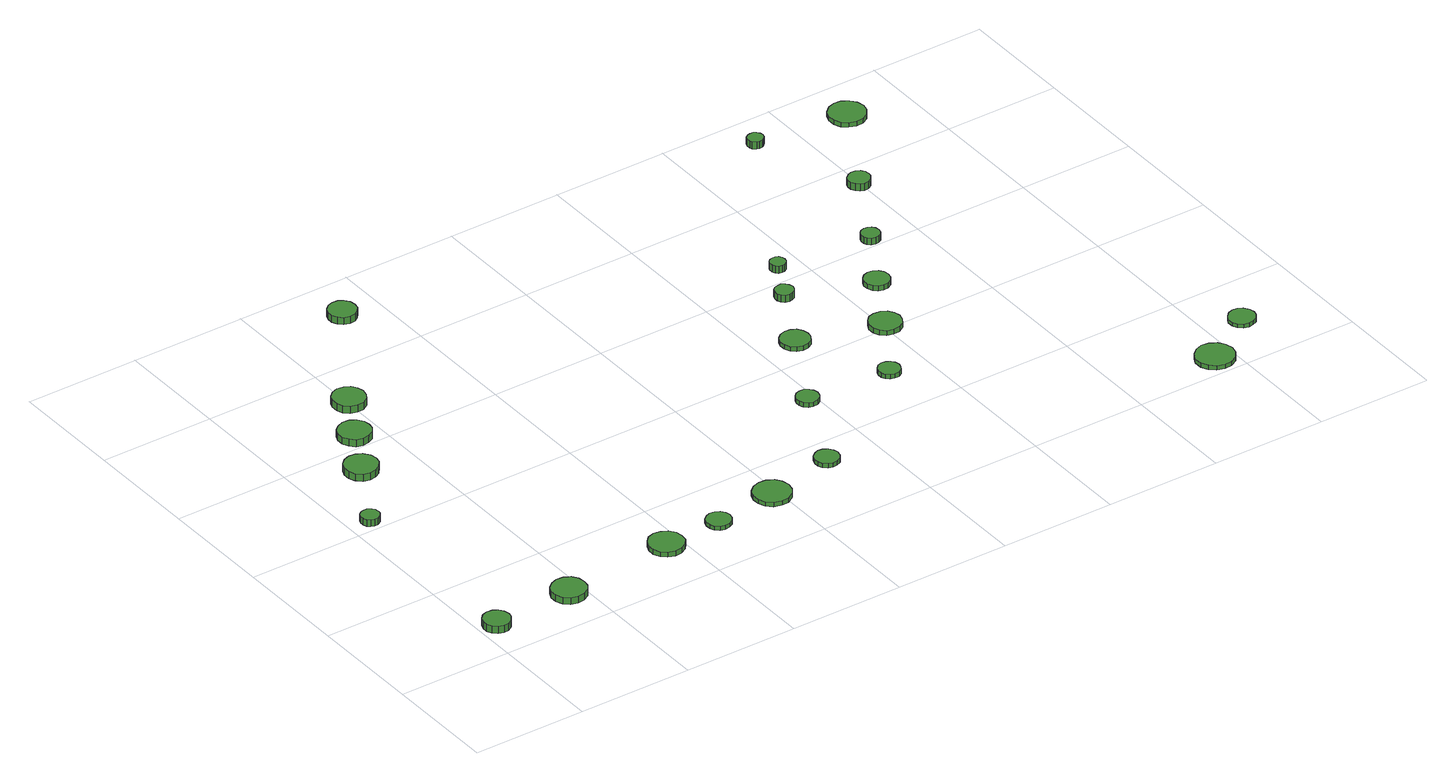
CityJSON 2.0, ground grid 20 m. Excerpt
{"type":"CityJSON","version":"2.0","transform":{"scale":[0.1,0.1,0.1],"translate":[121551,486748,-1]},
"CityObjects":{
"tree1":{"type":"SolitaryVegetationObject","attributes":{"function":"something"},"geometry":[{"type":"MultiSurface","lod":"1","boundaries":[[[0,1,2,3,4,5,6,7,8,9,10,11,12,13,14]],[[15,16,17,18,19,20,21,22,23,24,25,26,27,28,29]],[[0,29,28,1]],[[1,28,27,2]],[[2,27,26,3]],[[3,26,25,4]],[[4,25,24,5]],[[5,24,23,6]],[[6,23,22,7]],[[7,22,21,8]],[[8,21,20,9]],[[9,20,19,10]],[[10,19,18,11]],[[11,18,17,12]],[[12,17,16,13]],[[13,16,15,14]],[[14,15,29,0]]]}]},
"tree2":{"type":"SolitaryVegetationObject","attributes":{"function":"something"},"geometry":[{"type":"MultiSurface","lod":"1","boundaries":[[[30,31,32,33,34,35,36,37,38,39,40,41,42,43,44]],[[45,46,47,48,49,50,51,52,53,54,55,56,57,58,59]],[[30,59,58,31]],[[31,58,57,32]],[[32,57,56,33]],[[33,56,55,34]],[[34,55,54,35]],[[35,54,53,36]],[[36,53,52,37]],[[37,52,51,38]],[[38,51,50,39]],[[39,50,49,40]],[[40,49,48,41]],[[41,48,47,42]],[[42,47,46,43]],[[43,46,45,44]],[[44,45,59,30]]]}]},
"tree3":{"type":"SolitaryVegetationObject","attributes":{"function":"something"},"geometry":[{"type":"MultiSurface","lod":"1","boundaries":[[[60,61,62,63,64,65,66,67,68,69,70,71,72,73,74]],[[75,76,77,78,79,80,81,82,83,84,85,86,87,88,89]],[[60,89,88,61]],[[61,88,87,62]],[[62,87,86,63]],[[63,86,85,64]],[[64,85,84,65]],[[65,84,83,66]],[[66,83,82,67]],[[67,82,81,68]],[[68,81,80,69]],[[69,80,79,70]],[[70,79,78,71]],[[71,78,77,72]],[[72,77,76,73]],[[73,76,75,74]],[[74,75,89,60]]]}]},
"tree4":{"type":"SolitaryVegetationObject","attributes":{"function":"something"},"geometry":[{"type":"MultiSurface","lod":"1","boundaries":[[[90,91,92,93,94,95,96,97,98,99,100,101,102,103,104]],[[105,106,107,108,109,110,111,112,113,114,115,116,117,118,119]],[[90,119,118,91]],[[91,118,117,92]],[[92,117,116,93]],[[93,116,115,94]],[[94,115,114,95]],[[95,114,113,96]],[[96,113,112,97]],[[97,112,111,98]],[[98,111,110,99]],[[99,110,109,100]],[[100,109,108,101]],[[101,108,107,102]],[[102,107,106,103]],[[103,106,105,104]],[[104,105,119,90]]]}]},
"tree5":{"type":"SolitaryVegetationObject","attributes":{"function":"something"},"geometry":[{"type":"MultiSurface","lod":"1","boundaries":[[[120,121,122,123,124,125,126,127,128,129,130,131,132,133,134]],[[135,136,137,138,139,140,141,142,143,144,145,146,147,148,149]],[[120,149,148,121]],[[121,148,147,122]],[[122,147,146,123]],[[123,146,145,124]],[[124,145,144,125]],[[125,144,143,126]],[[126,143,142,127]],[[127,142,141,128]],[[128,141,140,129]],[[129,140,139,130]],[[130,139,138,131]],[[131,138,137,132]],[[132,137,136,133]],[[133,136,135,134]],[[134,135,149,120]]]}]},
"tree6":{"type":"SolitaryVegetationObject","attributes":{"function":"something"},"geometry":[{"type":"MultiSurface","lod":"1","boundaries":[[[150,151,152,153,154,155,156,157,158,159,160,161,162,163,164]],[[165,166,167,168,169,170,171,172,173,174,175,176,177,178,179]],[[150,179,178,151]],[[151,178,177,152]],[[152,177,176,153]],[[153,176,175,154]],[[154,175,174,155]],[[155,174,173,156]],[[156,173,172,157]],[[157,172,171,158]],[[158,171,170,159]],[[159,170,169,160]],[[160,169,168,161]],[[161,168,167,162]],[[162,167,166,163]],[[163,166,165,164]],[[164,165,179,150]]]}]},
"tree7":{"type":"SolitaryVegetationObject","attributes":{"function":"something"},"geometry":[{"type":"MultiSurface","lod":"1","boundaries":[[[180,181,182,183,184,185,186,187,188,189,190,191,192,193,194]],[[195,196,197,198,199,200,201,202,203,204,205,206,207,208,209]],[[180,209,208,181]],[[181,208,207,182]],[[182,207,206,183]],[[183,206,205,184]],[[184,205,204,185]],[[185,204,203,186]],[[186,203,202,187]],[[187,202,201,188]],[[188,201,200,189]],[[189,200,199,190]],[[190,199,198,191]],[[191,198,197,192]],[[192,197,196,193]],[[193,196,195,194]],[[194,195,209,180]]]}]},
"tree8":{"type":"SolitaryVegetationObject","attributes":{"function":"something"},"geometry":[{"type":"MultiSurface","lod":"1","boundaries":[[[210,211,212,213,214,215,216,217,218,219,220,221,222,223,224]],[[225,226,227,228,229,230,231,232,233,234,235,236,237,238,239]],[[210,239,238,211]],[[211,238,237,212]],[[212,237,236,213]],[[213,236,235,214]],[[214,235,234,215]],[[215,234,233,216]],[[216,233,232,217]],[[217,232,231,218]],[[218,231,230,219]],[[219,230,229,220]],[[220,229,228,221]],[[221,228,227,222]],[[222,227,226,223]],[[223,226,225,224]],[[224,225,239,210]]]}]},
"tree9":{"type":"SolitaryVegetationObject","attributes":{"function":"something"},"geometry":[{"type":"MultiSurface","lod":"1","boundaries":[[[240,241,242,243,244,245,246,247,248,249,250,251,252,253,254]],[[255,256,257,258,259,260,261,262,263,264,265,266,267,268,269]],[[240,269,268,241]],[[241,268,267,242]],[[242,267,266,243]],[[243,266,265,244]],[[244,265,264,245]],[[245,264,263,246]],[[246,263,262,247]],[[247,262,261,248]],[[248,261,260,249]],[[249,260,259,250]],[[250,259,258,251]],[[251,258,257,252]],[[252,257,256,253]],[[253,256,255,254]],[[254,255,269,240]]]}]},
"tree10":{"type":"SolitaryVegetationObject","attributes":{"function":"something"},"geometry":[{"type":"MultiSurface","lod":"1","boundaries":[[[270,271,272,273,274,275,276,277,278,279,280,281,282,283,284]],[[285,286,287,288,289,290,291,292,293,294,295,296,297,298,299]],[[270,299,298,271]],[[271,298,297,272]],[[272,297,296,273]],[[273,296,295,274]],[[274,295,294,275]],[[275,294,293,276]],[[276,293,292,277]],[[277,292,291,278]],[[278,291,290,279]],[[279,290,289,280]],[[280,289,288,281]],[[281,288,287,282]],[[282,287,286,283]],[[283,286,285,284]],[[284,285,299,270]]]}]},
"tree11":{"type":"SolitaryVegetationObject","attributes":{"function":"something"},"geometry":[{"type":"MultiSurface","lod":"1","boundaries":[[[300,301,302,303,304,305,306,307,308,309,310,311,312,313,314]],[[315,316,317,318,319,320,321,322,323,324,325,326,327,328,329]],[[300,329,328,301]],[[301,328,327,302]],[[302,327,326,303]],[[303,326,325,304]],[[304,325,324,305]],[[305,324,323,306]],[[306,323,322,307]],[[307,322,321,308]],[[308,321,320,309]],[[309,320,319,310]],[[310,319,318,311]],[[311,318,317,312]],[[312,317,316,313]],[[313,316,315,314]],[[314,315,329,300]]]}]},
"tree12":{"type":"SolitaryVegetationObject","attributes":{"function":"something"},"geometry":[{"type":"MultiSurface","lod":"1","boundaries":[[[330,331,332,333,334,335,336,337,338,339,340,341,342,343,344]],[[345,346,347,348,349,350,351,352,353,354,355,356,357,358,359]],[[330,359,358,331]],[[331,358,357,332]],[[332,357,356,333]],[[333,356,355,334]],[[334,355,354,335]],[[335,354,353,336]],[[336,353,352,337]],[[337,352,351,338]],[[338,351,350,339]],[[339,350,349,340]],[[340,349,348,341]],[[341,348,347,342]],[[342,347,346,343]],[[343,346,345,344]],[[344,345,359,330]]]}]},
"tree13":{"type":"SolitaryVegetationObject","attributes":{"function":"something"},"geometry":[{"type":"MultiSurface","lod":"1","boundaries":[[[360,361,362,363,364,365,366,367,368,369,370,371,372,373,374]],[[375,376,377,378,379,380,381,382,383,384,385,386,387,388,389]],[[360,389,388,361]],[[361,388,387,362]],[[362,387,386,363]],[[363,386,385,364]],[[364,385,384,365]],[[365,384,383,366]],[[366,383,382,367]],[[367,382,381,368]],[[368,381,380,369]],[[369,380,379,370]],[[370,379,378,371]],[[371,378,377,372]],[[372,377,376,373]],[[373,376,375,374]],[[374,375,389,360]]]}]},
"tree14":{"type":"SolitaryVegetationObject","attributes":{"function":"something"},"geometry":[{"type":"MultiSurface","lod":"1","boundaries":[[[390,391,392,393,394,395,396,397,398,399,400,401,402,403,404]],[[405,406,407,408,409,410,411,412,413,414,415,416,417,418,419]],[[390,419,418,391]],[[391,418,417,392]],[[392,417,416,393]],[[393,416,415,394]],[[394,415,414,395]],[[395,414,413,396]],[[396,413,412,397]],[[397,412,411,398]],[[398,411,410,399]],[[399,410,409,400]],[[400,409,408,401]],[[401,408,407,402]],[[402,407,406,403]],[[403,406,405,404]],[[404,405,419,390]]]}]},
"tree15":{"type":"SolitaryVegetationObject","attributes":{"function":"something"},"geometry":[{"type":"MultiSurface","lod":"1","boundaries":[[[420,421,422,423,424,425,426,427,428,429,430,431,432,433,434]],[[435,436,437,438,439,440,441,442,443,444,445,446,447,448,449]],[[420,449,448,421]],[[421,448,447,422]],[[422,447,446,423]],[[423,446,445,424]],[[424,445,444,425]],[[425,444,443,426]],[[426,443,442,427]],[[427,442,441,428]],[[428,441,440,429]],[[429,440,439,430]],[[430,439,438,431]],[[431,438,437,432]],[[432,437,436,433]],[[433,436,435,434]],[[434,435,449,420]]]}]},
"tree16":{"type":"SolitaryVegetationObject","attributes":{"function":"something"},"geometry":[{"type":"MultiSurface","lod":"1","boundaries":[[[450,451,452,453,454,455,456,457,458,459,460,461,462,463,464]],[[465,466,467,468,469,470,471,472,473,474,475,476,477,478,479]],[[450,479,478,451]],[[451,478,477,452]],[[452,477,476,453]],[[453,476,475,454]],[[454,475,474,455]],[[455,474,473,456]],[[456,473,472,457]],[[457,472,471,458]],[[458,471,470,459]],[[459,470,469,460]],[[460,469,468,461]],[[461,468,467,462]],[[462,467,466,463]],[[463,466,465,464]],[[464,465,479,450]]]}]},
"tree17":{"type":"SolitaryVegetationObject","attributes":{"function":"something"},"geometry":[{"type":"MultiSurface","lod":"1","boundaries":[[[480,481,482,483,484,485,486,487,488,489,490,491,492,493,494]],[[495,496,497,498,499,500,501,502,503,504,505,506,507,508,509]],[[480,509,508,481]],[[481,508,507,482]],[[482,507,506,483]],[[483,506,505,484]],[[484,505,504,485]],[[485,504,503,486]],[[486,503,502,487]],[[487,502,501,488]],[[488,501,500,489]],[[489,500,499,490]],[[490,499,498,491]],[[491,498,497,492]],[[492,497,496,493]],[[493,496,495,494]],[[494,495,509,480]]]}]},
"tree18":{"type":"SolitaryVegetationObject","attributes":{"function":"something"},"geometry":[{"type":"MultiSurface","lod":"1","boundaries":[[[510,511,512,513,514,515,516,517,518,519,520,521,522,523,524]],[[525,526,527,528,529,530,531,532,533,534,535,536,537,538,539]],[[510,539,538,511]],[[511,538,537,512]],[[512,537,536,513]],[[513,536,535,514]],[[514,535,534,515]],[[515,534,533,516]],[[516,533,532,517]],[[517,532,531,518]],[[518,531,530,519]],[[519,530,529,520]],[[520,529,528,521]],[[521,528,527,522]],[[522,527,526,523]],[[523,526,525,524]],[[524,525,539,510]]]}]},
"tree19":{"type":"SolitaryVegetationObject","attributes":{"function":"something"},"geometry":[{"type":"MultiSurface","lod":"1","boundaries":[[[540,541,542,543,544,545,546,547,548,549,550,551,552,553,554]],[[555,556,557,558,559,560,561,562,563,564,565,566,567,568,569]],[[540,569,568,541]],[[541,568,567,542]],[[542,567,566,543]],[[543,566,565,544]],[[544,565,564,545]],[[545,564,563,546]],[[546,563,562,547]],[[547,562,561,548]],[[548,561,560,549]],[[549,560,559,550]],[[550,559,558,551]],[[551,558,557,552]],[[552,557,556,553]],[[553,556,555,554]],[[554,555,569,540]]]}]},
"tree20":{"type":"SolitaryVegetationObject","attributes":{"function":"something"},"geometry":[{"type":"MultiSurface","lod":"1","boundaries":[[[570,571,572,573,574,575,576,577,578,579,580,581,582,583,584]],[[585,586,587,588,589,590,591,592,593,594,595,596,597,598,599]],[[570,599,598,571]],[[571,598,597,572]],[[572,597,596,573]],[[573,596,595,574]],[[574,595,594,575]],[[575,594,593,576]],[[576,593,592,577]],[[577,592,591,578]],[[578,591,590,579]],[[579,590,589,580]],[[580,589,588,581]],[[581,588,587,582]],[[582,587,586,583]],[[583,586,585,584]],[[584,585,599,570]]]}]},
"tree21":{"type":"SolitaryVegetationObject","attributes":{"function":"something"},"geometry":[{"type":"MultiSurface","lod":"1","boundaries":[[[600,601,602,603,604,605,606,607,608,609,610,611,612,613,614]],[[615,616,617,618,619,620,621,622,623,624,625,626,627,628,629]],[[600,629,628,601]],[[601,628,627,602]],[[602,627,626,603]],[[603,626,625,604]],[[604,625,624,605]],[[605,624,623,606]],[[606,623,622,607]],[[607,622,621,608]],[[608,621,620,609]],[[609,620,619,610]],[[610,619,618,611]],[[611,618,617,612]],[[612,617,616,613]],[[613,616,615,614]],[[614,615,629,600]]]}]},
"tree22":{"type":"SolitaryVegetationObject","attributes":{"function":"something"},"geometry":[{"type":"MultiSurface","lod":"1","boundaries":[[[630,631,632,633,634,635,636,637,638,639,640,641,642,643,644]],[[645,646,647,648,649,650,651,652,653,654,655,656,657,658,659]],[[630,659,658,631]],[[631,658,657,632]],[[632,657,656,633]],[[633,656,655,634]],[[634,655,654,635]],[[635,654,653,636]],[[636,653,652,637]],[[637,652,651,638]],[[638,651,650,639]],[[639,650,649,640]],[[640,649,648,641]],[[641,648,647,642]],[[642,647,646,643]],[[643,646,645,644]],[[644,645,659,630]]]}]},
"tree23":{"type":"SolitaryVegetationObject","attributes":{"function":"something"},"geometry":[{"type":"MultiSurface","lod":"1","boundaries":[[[660,661,662,663,664,665,666,667,668,669,670,671,672,673,674]],[[675,676,677,678,679,680,681,682,683,684,685,686,687,688,689]],[[660,689,688,661]],[[661,688,687,662]],[[662,687,686,663]],[[663,686,685,664]],[[664,685,684,665]],[[665,684,683,666]],[[666,683,682,667]],[[667,682,681,668]],[[668,681,680,669]],[[669,680,679,670]],[[670,679,678,671]],[[671,678,677,672]],[[672,677,676,673]],[[673,676,675,674]],[[674,675,689,660]]]}]},
"tree24":{"type":"SolitaryVegetationObject","attributes":{"function":"something"},"geometry":[{"type":"MultiSurface","lod":"1","boundaries":[[[690,691,692,693,694,695,696,697,698,699,700,701,702,703,704]],[[705,706,707,708,709,710,711,712,713,714,715,716,717,718,719]],[[690,719,718,691]],[[691,718,717,692]],[[692,717,716,693]],[[693,716,715,694]],[[694,715,714,695]],[[695,714,713,696]],[[696,713,712,697]],[[697,712,711,698]],[[698,711,710,699]],[[699,710,709,700]],[[700,709,708,701]],[[701,708,707,702]],[[702,707,706,703]],[[703,706,705,704]],[[704,705,719,690]]]}]}
},
"vertices":[
[50,67,25],[48,77,25],[42,85,25],[34,90,25],[24,91,25],[15,88,25],[8,81,25],[4,72,25],[4,62,25],[8,54,25],[15,47,25],[24,44,25],[34,45,25],[42,50,25],[48,58,25],[48,58,12],[42,50,12],[34,45,12],[24,44,12],[15,47,12],[8,54,12],[4,62,12],[4,72,12],[8,81,12],[15,88,12],[24,91,12],[34,90,12],[42,85,12],[48,77,12],[50,67,12],
[55,424,19],[54,431,19],[50,436,19],[44,440,19],[37,440,19],[31,438,19],[26,434,19],[24,428,19],[24,421,19],[26,415,19],[31,411,19],[37,409,19],[44,409,19],[50,413,19],[54,418,19],[54,418,7],[50,413,7],[44,409,7],[37,409,7],[31,411,7],[26,415,7],[24,421,7],[24,428,7],[26,434,7],[31,438,7],[37,440,7],[44,440,7],[50,436,7],[54,431,7],[55,424,7],
[202,81,19],[200,93,19],[193,103,19],[182,109,19],[170,110,19],[158,106,19],[149,98,19],[144,87,19],[144,75,19],[149,63,19],[158,55,19],[170,52,19],[182,53,19],[193,59,19],[200,69,19],[200,69,7],[193,59,7],[182,53,7],[170,52,7],[158,55,7],[149,63,7],[144,75,7],[144,87,7],[149,98,7],[158,106,7],[170,110,7],[182,109,7],[193,103,7],[200,93,7],[202,81,7],
[137,546,20],[135,558,20],[127,568,20],[117,574,20],[105,575,20],[94,571,20],[85,563,20],[80,552,20],[80,540,20],[85,529,20],[94,521,20],[105,517,20],[117,519,20],[127,525,20],[135,535,20],[135,535,7],[127,525,7],[117,519,7],[105,517,7],[94,521,7],[85,529,7],[80,540,7],[80,552,7],[85,563,7],[94,571,7],[105,575,7],[117,574,7],[127,568,7],[135,558,7],[137,546,7],
[180,626,23],[178,637,23],[171,647,23],[161,653,23],[149,654,23],[138,650,23],[130,643,23],[125,632,23],[125,620,23],[130,610,23],[138,602,23],[149,598,23],[161,600,23],[171,605,23],[178,615,23],[178,615,10],[171,605,10],[161,600,10],[149,598,10],[138,602,10],[130,610,10],[125,620,10],[125,632,10],[130,643,10],[138,650,10],[149,654,10],[161,653,10],[171,647,10],[178,637,10],[180,626,10],
[402,102,16],[400,114,16],[392,124,16],[381,130,16],[369,132,16],[357,128,16],[348,119,16],[343,108,16],[343,95,16],[348,84,16],[357,76,16],[369,72,16],[381,73,16],[392,79,16],[400,89,16],[400,89,7],[392,79,7],[381,73,7],[369,72,7],[357,76,7],[348,84,7],[343,95,7],[343,108,7],[348,119,7],[357,128,7],[369,132,7],[381,130,7],[392,124,7],[400,114,7],[402,102,7],
[225,705,25],[222,716,25],[216,726,25],[206,731,25],[194,733,25],[183,729,25],[174,721,25],[170,711,25],[170,699,25],[174,688,25],[183,681,25],[194,677,25],[206,678,25],[216,684,25],[222,693,25],[222,693,12],[216,684,12],[206,678,12],[194,677,12],[183,681,12],[174,688,12],[170,699,12],[170,711,12],[174,721,12],[183,729,12],[194,733,12],[206,731,12],[216,726,12],[222,716,12],[225,705,12],
[498,109,14],[496,117,14],[491,125,14],[483,129,14],[474,130,14],[466,127,14],[459,121,14],[456,113,14],[456,104,14],[459,96,14],[466,90,14],[474,88,14],[483,89,14],[491,93,14],[496,100,14],[496,100,7],[491,93,7],[483,89,7],[474,88,7],[466,90,7],[459,96,7],[456,104,7],[456,113,7],[459,121,7],[466,127,7],[474,130,7],[483,129,7],[491,125,7],[496,117,7],[498,109,7],
[355,912,23],[353,922,23],[347,930,23],[339,935,23],[329,936,23],[319,933,23],[312,926,23],[308,917,23],[308,907,23],[312,898,23],[319,891,23],[329,888,23],[339,889,23],[347,894,23],[353,902,23],[353,902,10],[347,894,10],[339,889,10],[329,888,10],[319,891,10],[312,898,10],[308,907,10],[308,917,10],[312,926,10],[319,933,10],[329,936,10],[339,935,10],[347,930,10],[353,922,10],[355,912,10],
[620,124,15],[617,137,15],[610,147,15],[598,154,15],[585,155,15],[572,151,15],[562,142,15],[557,130,15],[557,117,15],[562,105,15],[572,96,15],[585,92,15],[598,93,15],[610,100,15],[617,111,15],[617,111,7],[610,100,7],[598,93,7],[585,92,7],[572,96,7],[562,105,7],[557,117,7],[557,130,7],[562,142,7],[572,151,7],[585,155,7],[598,154,7],[610,147,7],[617,137,7],[620,124,7],
[734,154,15],[732,162,15],[727,169,15],[719,174,15],[711,175,15],[703,172,15],[696,166,15],[693,158,15],[693,150,15],[696,142,15],[703,136,15],[711,133,15],[719,134,15],[727,138,15],[732,145,15],[732,145,7],[727,138,7],[719,134,7],[711,133,7],[703,136,7],[696,142,7],[693,150,7],[693,158,7],[696,166,7],[703,172,7],[711,175,7],[719,174,7],[727,169,7],[732,162,7],[734,154,7],
[805,308,15],[803,316,15],[799,322,15],[792,327,15],[783,327,15],[776,325,15],[770,319,15],[767,312,15],[767,304,15],[770,297,15],[776,291,15],[783,289,15],[792,290,15],[799,294,15],[803,300,15],[803,300,7],[799,294,7],[792,290,7],[783,289,7],[776,291,7],[770,297,7],[767,304,7],[767,312,7],[770,319,7],[776,325,7],[783,327,7],[792,327,7],[799,322,7],[803,316,7],[805,308,7],
[888,451,15],[886,461,15],[880,470,15],[871,475,15],[861,476,15],[851,473,15],[843,466,15],[839,456,15],[839,446,15],[843,436,15],[851,429,15],[861,426,15],[871,427,15],[880,432,15],[886,441,15],[886,441,7],[880,432,7],[871,427,7],[861,426,7],[851,429,7],[843,436,7],[839,446,7],[839,456,7],[843,466,7],[851,473,7],[861,476,7],[871,475,7],[880,470,7],[886,461,7],[888,451,7],
[953,299,15],[951,307,15],[947,313,15],[940,317,15],[932,318,15],[925,316,15],[919,310,15],[916,303,15],[916,295,15],[919,288,15],[925,283,15],[932,281,15],[940,281,15],[947,285,15],[951,292,15],[951,292,7],[947,285,7],[940,281,7],[932,281,7],[925,283,7],[919,288,7],[916,295,7],[916,303,7],[919,310,7],[925,316,7],[932,318,7],[940,317,7],[947,313,7],[951,307,7],[953,299,7],
[940,565,20],[938,572,20],[934,577,20],[928,581,20],[922,581,20],[915,579,20],[910,575,20],[908,569,20],[908,562,20],[910,556,20],[915,551,20],[922,549,20],[928,550,20],[934,553,20],[938,559,20],[938,559,7],[934,553,7],[928,550,7],[922,549,7],[915,551,7],[910,556,7],[908,562,7],[908,569,7],[910,575,7],[915,579,7],[922,581,7],[928,581,7],[934,577,7],[938,572,7],[940,565,7],
[1032,409,16],[1029,420,16],[1023,429,16],[1013,435,16],[1001,436,16],[990,433,16],[982,425,16],[977,415,16],[977,403,16],[982,393,16],[990,385,16],[1001,382,16],[1013,383,16],[1023,389,16],[1029,398,16],[1029,398,7],[1023,389,7],[1013,383,7],[1001,382,7],[990,385,7],[982,393,7],[977,403,7],[977,415,7],[982,425,7],[990,433,7],[1001,436,7],[1013,435,7],[1023,429,7],[1029,420,7],[1032,409,7],
[973,634,21],[972,639,21],[969,644,21],[964,647,21],[959,647,21],[953,646,21],[949,642,21],[947,637,21],[947,631,21],[949,626,21],[953,622,21],[959,621,21],[964,621,21],[969,624,21],[972,629,21],[972,629,8],[969,624,8],[964,621,8],[959,621,8],[953,622,8],[949,626,8],[947,631,8],[947,637,8],[949,642,8],[953,646,8],[959,647,8],[964,647,8],[969,644,8],[972,639,8],[973,634,8],
[1083,512,17],[1081,521,17],[1076,528,17],[1068,533,17],[1059,534,17],[1050,531,17],[1044,525,17],[1040,517,17],[1040,508,17],[1044,499,17],[1050,493,17],[1059,490,17],[1068,491,17],[1076,496,17],[1081,503,17],[1081,503,8],[1076,496,8],[1068,491,8],[1059,490,8],[1050,493,8],[1044,499,8],[1040,508,8],[1040,517,8],[1044,525,8],[1050,531,8],[1059,534,8],[1068,533,8],[1076,528,8],[1081,521,8],[1083,512,8],
[1137,614,23],[1136,621,23],[1132,626,23],[1126,629,23],[1120,630,23],[1113,628,23],[1108,623,23],[1106,617,23],[1106,611,23],[1108,605,23],[1113,600,23],[1120,598,23],[1126,599,23],[1132,602,23],[1136,607,23],[1136,607,11],[1132,602,11],[1126,599,11],[1120,598,11],[1113,600,11],[1108,605,11],[1106,611,11],[1106,617,11],[1108,623,11],[1113,628,11],[1120,630,11],[1126,629,11],[1132,626,11],[1136,621,11],[1137,614,11],
[1399,37,17],[1396,50,17],[1388,61,17],[1376,68,17],[1363,70,17],[1350,65,17],[1340,56,17],[1334,44,17],[1334,30,17],[1340,18,17],[1350,9,17],[1363,5,17],[1376,6,17],[1388,13,17],[1396,24,17],[1396,24,9],[1388,13,9],[1376,6,9],[1363,5,9],[1350,9,9],[1340,18,9],[1334,30,9],[1334,44,9],[1340,56,9],[1350,65,9],[1363,70,9],[1376,68,9],[1388,61,9],[1396,50,9],[1399,37,9],
[1146,938,20],[1145,943,20],[1141,948,20],[1137,951,20],[1131,951,20],[1126,950,20],[1121,946,20],[1119,941,20],[1119,935,20],[1121,930,20],[1126,926,20],[1131,924,20],[1137,925,20],[1141,928,20],[1145,932,20],[1145,932,7],[1141,928,7],[1137,925,7],[1131,924,7],[1126,926,7],[1121,930,7],[1119,935,7],[1119,941,7],[1121,946,7],[1126,950,7],[1131,951,7],[1137,951,7],[1141,948,7],[1145,943,7],[1146,938,7],
[1213,748,25],[1212,756,25],[1207,762,25],[1200,766,25],[1192,767,25],[1185,764,25],[1179,759,25],[1176,752,25],[1176,744,25],[1179,737,25],[1185,732,25],[1192,729,25],[1200,730,25],[1207,734,25],[1212,741,25],[1212,741,12],[1207,734,12],[1200,730,12],[1192,729,12],[1185,732,12],[1179,737,12],[1176,744,12],[1176,752,12],[1179,759,12],[1185,764,12],[1192,767,12],[1200,766,12],[1207,762,12],[1212,756,12],[1213,748,12],
[1486,102,15],[1484,111,15],[1478,119,15],[1470,124,15],[1461,125,15],[1452,122,15],[1445,115,15],[1441,107,15],[1441,97,15],[1445,89,15],[1452,82,15],[1461,80,15],[1470,81,15],[1478,85,15],[1484,93,15],[1484,93,8],[1478,85,8],[1470,81,8],[1461,80,8],[1452,82,8],[1445,89,8],[1441,97,8],[1441,107,8],[1445,115,8],[1452,122,8],[1461,125,8],[1470,124,8],[1478,119,8],[1484,111,8],[1486,102,8],
[1324,919,16],[1321,932,16],[1313,942,16],[1302,949,16],[1289,950,16],[1277,946,16],[1267,937,16],[1262,925,16],[1262,912,16],[1267,900,16],[1277,892,16],[1289,888,16],[1302,889,16],[1313,895,16],[1321,906,16],[1321,906,8],[1313,895,8],[1302,889,8],[1289,888,8],[1277,892,8],[1267,900,8],[1262,912,8],[1262,925,8],[1267,937,8],[1277,946,8],[1289,950,8],[1302,949,8],[1313,942,8],[1321,932,8],[1324,919,8]
]}
